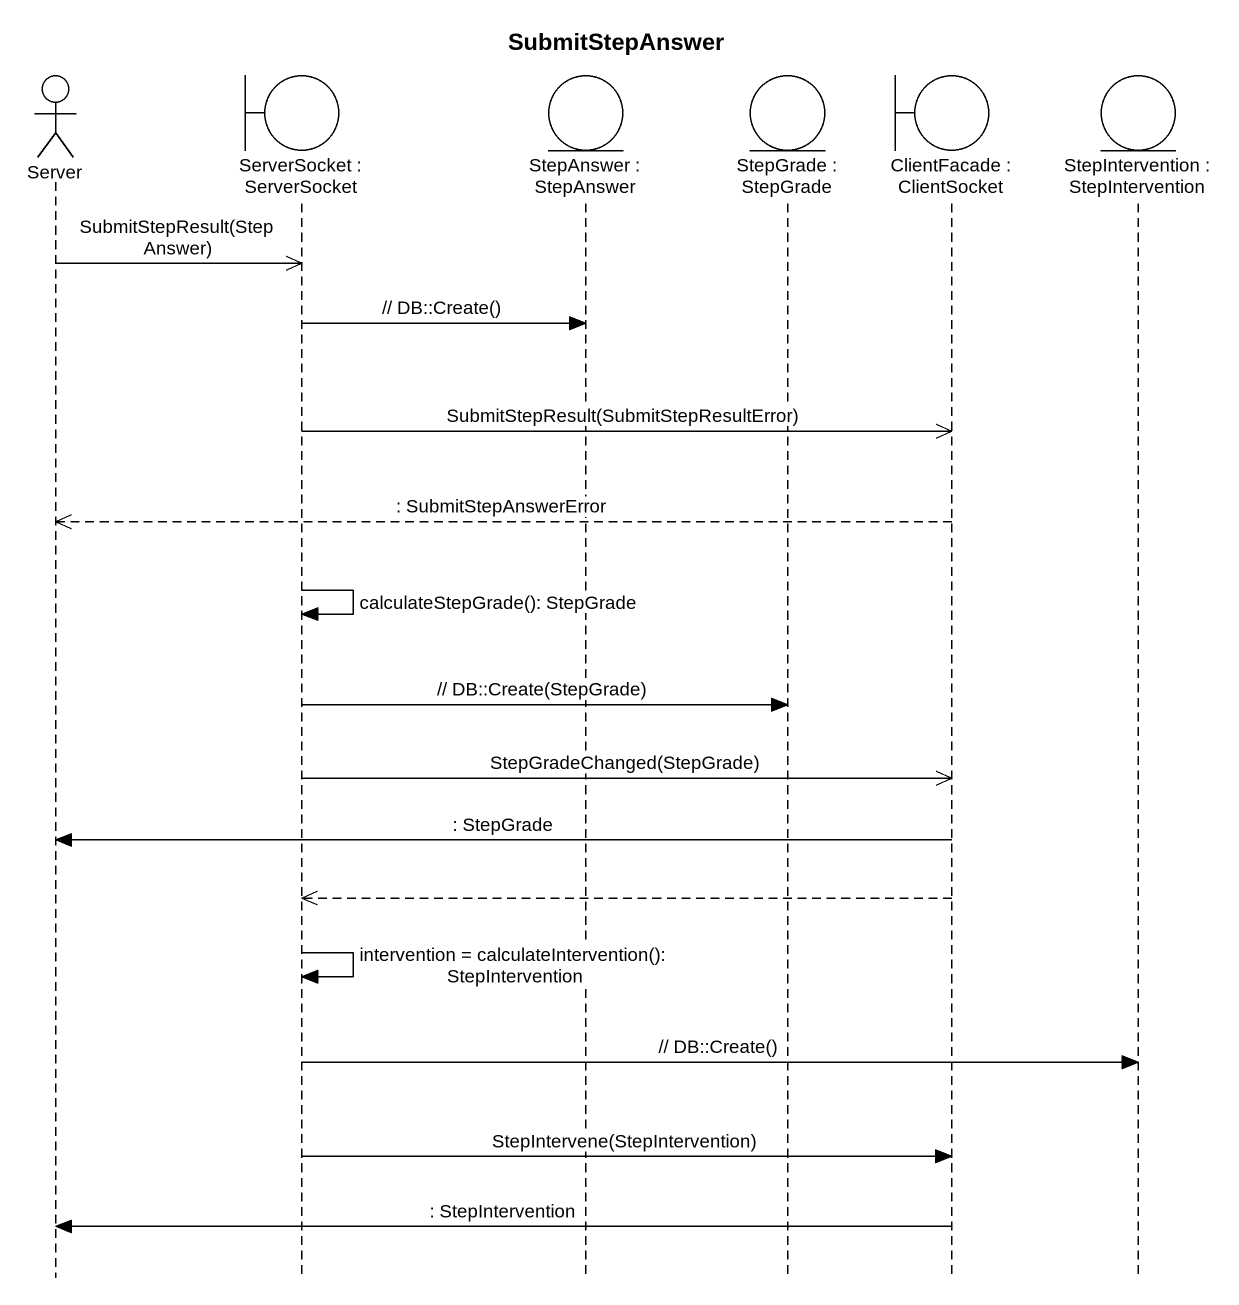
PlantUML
@startuml
title SubmitStepAnswer
hide footbox
actor Server
boundary "ServerSocket : ServerSocket" as ServerSocket
entity "StepAnswer : StepAnswer" as StepAnswer
entity "StepGrade : StepGrade" as StepGrade
boundary "ClientFacade : ClientSocket" as ClientFacade
entity "StepIntervention : StepIntervention" as StepIntervention

Server ->> ServerSocket : SubmitStepResult(StepAnswer)
ServerSocket -> StepAnswer : // DB::Create()
ServerSocket ->> ClientFacade : SubmitStepResult(SubmitStepResultError)
ClientFacade -->> Server : : SubmitStepAnswerError
ServerSocket -> ServerSocket : calculateStepGrade(): StepGrade
ServerSocket -> StepGrade : // DB::Create(StepGrade)
ServerSocket ->> ClientFacade : StepGradeChanged(StepGrade)
ClientFacade -> Server : : StepGrade
ClientFacade -->> ServerSocket
ServerSocket -> ServerSocket : intervention = calculateIntervention(): StepIntervention
ServerSocket -> StepIntervention : // DB::Create()
ServerSocket -> ClientFacade : StepIntervene(StepIntervention)
ClientFacade -> Server : : StepIntervention
@enduml
